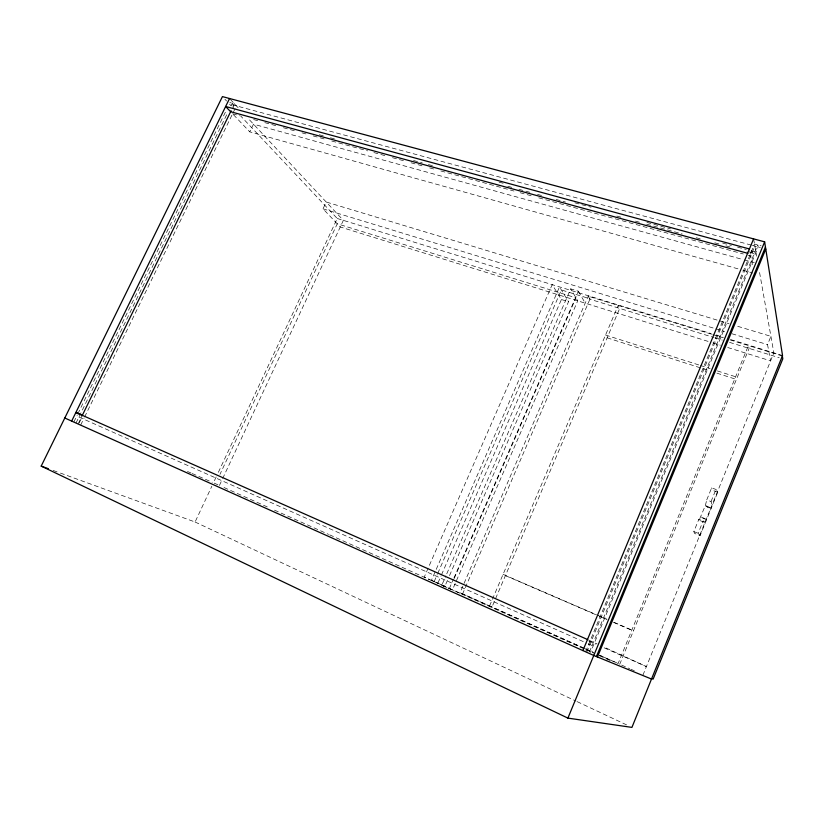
<?xml version="1.0" encoding="UTF-8"?>
<svg xmlns="http://www.w3.org/2000/svg" width="824" height="824" viewBox="0 0 824 824"><rect width="100%" height="100%" fill="white"/><g stroke="black" fill="none" stroke-linecap="round" stroke-linejoin="round"><path stroke-width="0.62" stroke-dasharray="4.12 3.09" d="M711.833 503.928L711.05 501.528L706.735 499.921L711.637 487.87L715.963 489.446L717.776 492.134L700.132 535.569L694.591 533.427L693.829 531.593L698.845 519.285L703.16 520.923L704.273 522.21L704.87 521.633M700.132 535.569L698.144 533.252L703.16 520.923M711.05 501.528L715.963 489.446M642.916 675.196L773.849 352.878L759.12 269.953M727.705 347.501L770.615 360.85L767.535 344.617L770.914 336.336L736.419 325.923M585.637 651.712L754.516 244.048L761.108 245.83M586.719 652.155L754.877 246.088M589.418 652L757.843 244.944L758.193 246.984L590.489 652.433M489.549 605.949L618.206 305.436L619.71 308.423L491.99 607L489.549 605.949L584.226 648.344M462.439 594.289L590.087 298.813L588.398 295.795L459.823 593.167L441.767 585.287L445.866 575.883M449.307 588.666L453.406 579.221M453.921 578.046L578.366 291.222L570.702 288.863L446.371 574.699M454.23 578.407L575.955 297.825L337.253 223.788L219.967 474.377M434.166 581.62L437.245 574.565M437.76 573.391L561.371 289.945L590.087 298.813M447.463 580.333L444.898 586.235L437.894 583.093L440.974 576.038M441.479 574.853L561.412 299.514L552.193 284.651L424.195 577.202L429.901 579.663M449.523 575.605L568.529 301.738L559.517 286.896L431.395 580.436L444.898 586.235M60.44 473.089L195.082 522.004L211.83 486.253M216.176 476.972L213.447 482.792L218.432 485.027M218.36 472.317L337.253 218.484L240.783 116.091M219.421 485.47L222.14 479.661M222.686 478.497L343.361 220.368L247.839 118.1M708.084 341.394L340.271 226.971L323.018 208.833L326.222 202.014L729.034 323.688M737.933 268.82L249.775 131.85L253.504 124.166L743.135 259.601M76.035 422.969L227.949 112.177M231.194 105.534L232.327 103.227L234.284 105.318L233.161 107.625M78.136 423.917L82.318 415.348M232.801 107.275L234.49 103.803L229.865 102.557M79.166 422.939L81.978 417.16M80.69 425.029L84.079 418.087M84.635 416.934L236.447 105.905M73.861 421.96L77.26 415.028M77.817 413.875L226.559 109.777M704.273 522.21L699.092 520.243L705.385 505.442L706.735 499.921M717.776 492.134L712.533 490.321L711.637 487.87M711.277 508.14L707.703 507.182L705.385 505.442L711.277 508.14L709.897 508.006M751.158 245.078L229.381 103.989L231.142 105.853M752.394 245.418L760.315 247.56M499.138 182.166L504.103 183.515M574.894 202.807L591.045 207.205M646.933 222.439L670.52 228.866M722.689 243.09L731.382 245.459M737.593 247.148L746.286 249.518M751.251 250.867L754.98 251.887L755.34 253.895L747.059 251.639M319.321 134.755L324.285 136.115M330.476 137.804L335.44 139.163M413.545 160.505L422.228 162.874M428.428 164.573L433.383 165.923M507.769 186.255L512.734 187.604M518.935 189.304L531.326 192.692M537.526 194.382L542.491 195.741M556.128 199.46L565.46 202.014M616.877 216.063L621.832 217.423M635.469 221.141L640.433 222.501M646.634 224.19L682.118 233.892M696.229 237.745L701.183 239.104M714.82 242.823L719.785 244.182M725.975 245.871L730.939 247.231M232.595 113.794L240.031 115.834M253.668 119.583L258.633 120.943M264.823 122.642L277.224 126.041M283.425 127.741L295.816 131.15M302.017 132.849L306.971 134.209M313.172 135.909L325.573 139.318M331.763 141.017L367.71 150.885M373.911 152.584L386.312 155.993M392.502 157.693L404.903 161.092M411.104 162.792L423.495 166.201M429.695 167.9L434.65 169.26M440.85 170.959L513.991 191.034M520.191 192.744L532.582 196.143M538.783 197.842L743.32 253.988M748.274 255.347L750.757 256.027L752.868 267.161M744.371 259.941L754.29 262.691M742.888 270.21L752.796 272.991M323.018 208.833L714.738 328.488M715.963 328.869L724.564 331.495M731.928 333.741L767.535 344.617M337.253 218.484L711.122 333.566M716.046 335.08L723.421 337.356M730.806 339.622L782.532 355.546M711.576 334.194L588.223 296.197L589.912 299.215L713.708 337.469M712.801 334.565L722.627 337.593M730.002 339.869L782.357 355.989M714.923 337.85L722.246 340.106M729.58 342.372L779.195 357.698M712.987 342.918L720.341 345.215M561.412 299.514L568.529 301.738M605.547 335.007L699.164 365.063M700.379 365.454L710.103 368.575M717.395 370.924L735.626 376.774M607.144 337.809L709.567 370.8M716.89 373.148L736.399 379.431M53.22 470.473L59.235 472.657M693.829 531.593L698.144 533.252M441.767 585.287L452.448 589.86L577.727 300.842L570.702 288.863M431.045 580.148L437.894 583.093M503.073 574.359L596.411 614.714M597.585 615.219L607.041 619.308M614.127 622.378L631.854 630.041M505.421 575.615L598.162 615.724M599.336 616.228L606.382 619.277M613.427 622.326L633.388 630.957M187.491 471.483L191.034 473.028M192.208 473.543L212.273 482.277M588.913 640.155L597.009 643.843M588.903 641.041L595.948 644.172M604.157 647.819L646.407 666.585L603.899 647.015M78.939 417.037L586.451 643.019M588.46 643.904L593.146 645.995L592.096 645.532M588.81 644.069L589.871 644.543M584.597 648.467L460.019 592.724L488.416 605.444M585.771 648.993L592.806 652.134M599.841 655.286L619.772 664.216L749.109 348.408L748.429 345.544L618.124 663.526L599.429 655.152M585.401 648.869L593.579 652.536M621.605 665.081L629.701 668.707M630.865 669.232L634.336 670.788M224.025 487.53L269.819 508.048M274.516 510.149L328.539 534.354M329.693 534.869L593.641 653.123M599.511 655.75L610.069 660.477M195.082 522.004L576.007 701.1M577.171 701.646L627.27 725.202M707.703 507.182L705.735 506.07M233.46 114.701L249.775 131.85M224.921 99.251L226.579 101.012M230.37 99.395L238.198 107.779M578.366 291.222L585.215 303.17M698.845 519.285L699.092 520.243M749.799 250.99L750.376 254.029M751.643 250.98L752.013 252.989M753.6 238.888L756.669 256.161M706.683 519.46L703.119 518.461L700.781 516.761L706.683 519.46"/><path stroke-width="1.24" d="M597.462 656.975L765.774 249.033M582.887 650.589L753.6 238.888M567.901 718.116L764.641 241.844L222.428 96.604L41.2 466.106L567.901 718.116L631.926 727.396L782.532 355.546L764.641 241.844M596.421 656.553L765.455 247.004M82.081 415.821L231.101 110.746M71.667 421.095L229.546 98.509M749.418 248.961L225.642 106.492L230.627 111.724L747.893 253.349M41.2 466.106L48.41 468.722M651.506 679.038L593.774 655.471L64.787 418.005M651.702 678.564L653.123 679.141L782.8 358.821L782.357 355.989M587.842 639.661L75.89 412.464L82.318 415.348"/></g></svg>
